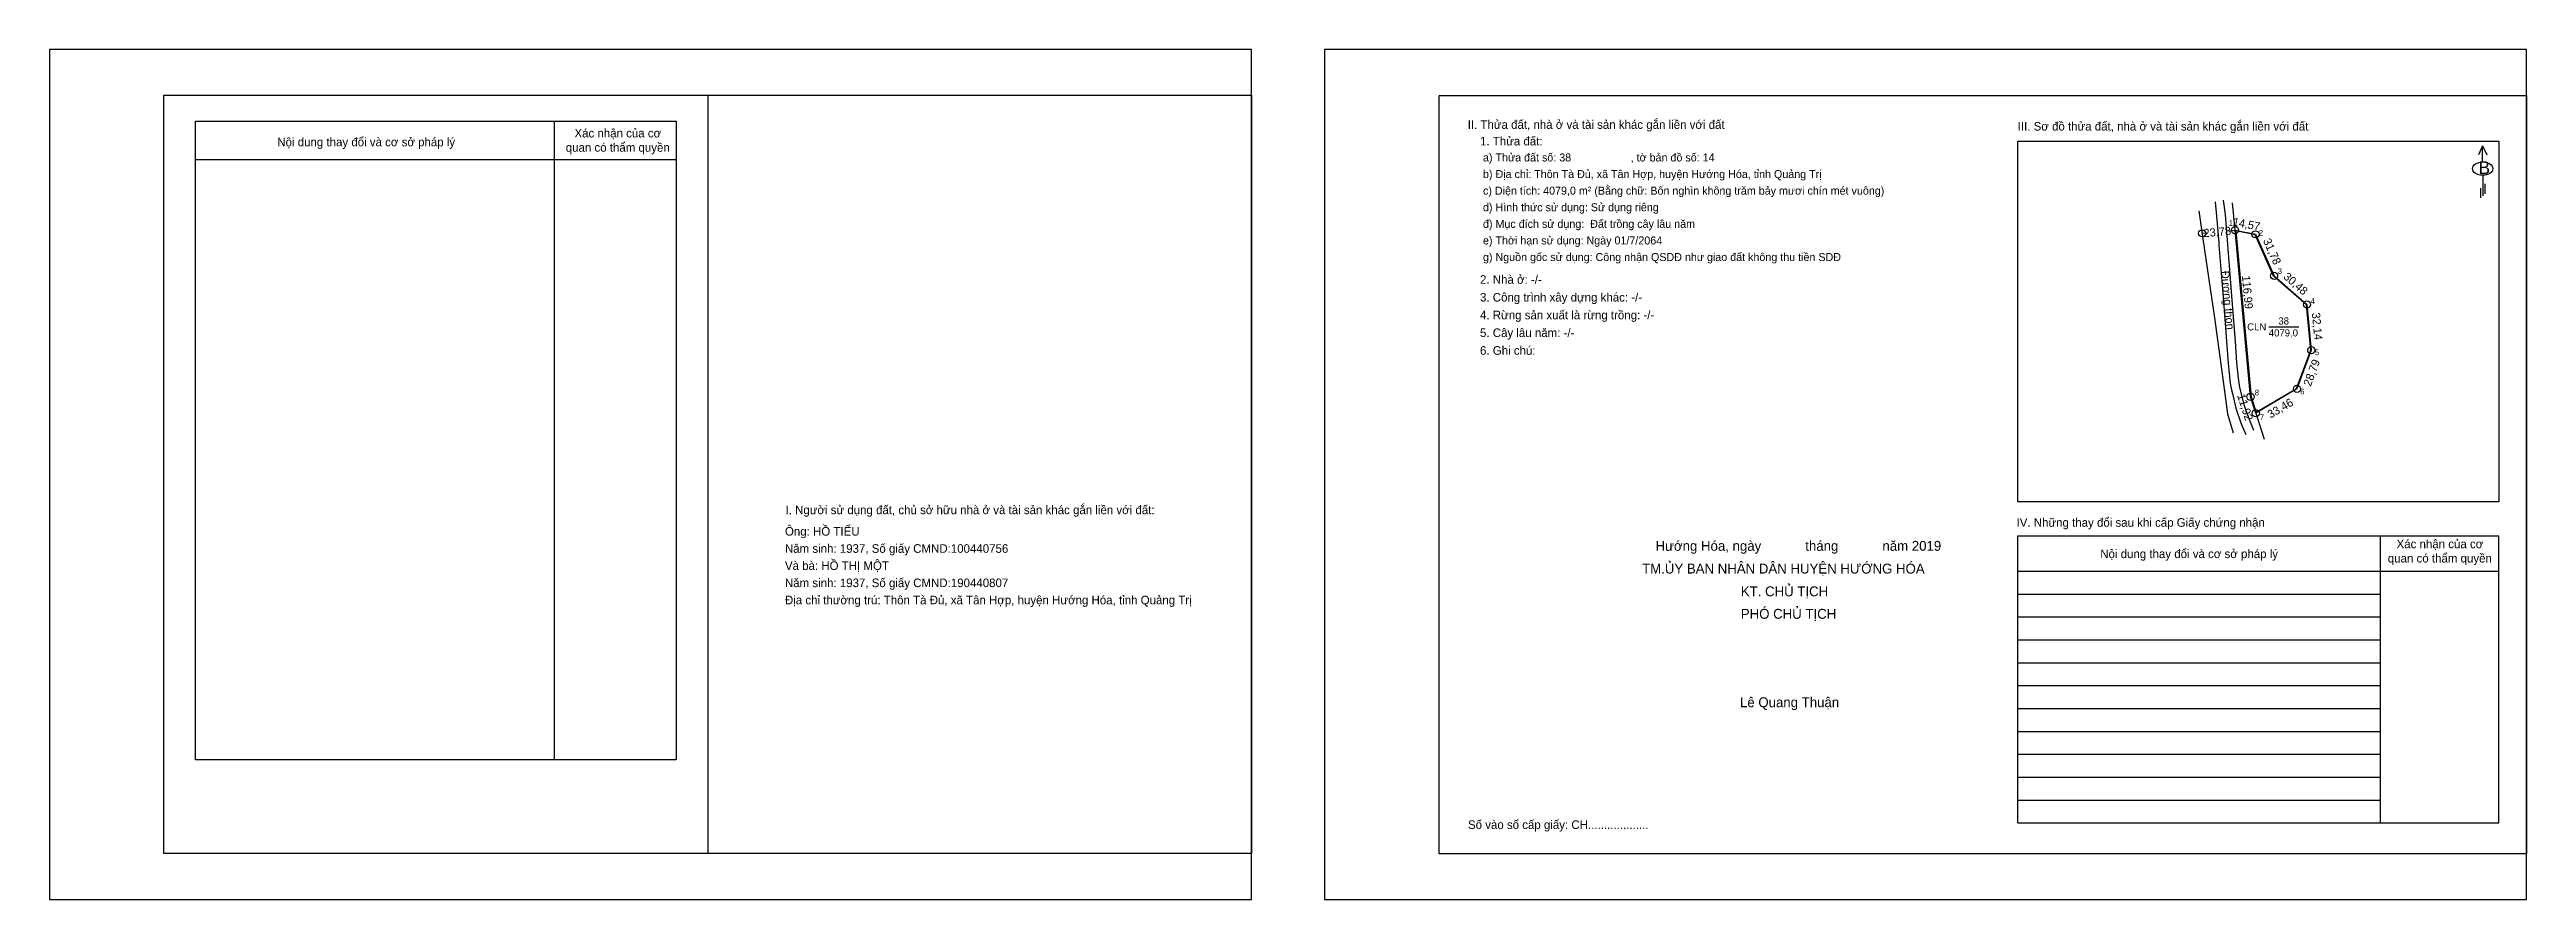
# Model space of a CAD drawing. Extents: x 551793 to 553524, y 1840208 to 1840802.
import ezdxf

# ---------------------------------------------------------------- set-up
doc = ezdxf.new("R2010")
doc.units = 0
for name, color, linetype in [('CanhThua', 7, 'Continuous'), ('ChieuDaiCanhThua', 7, 'Continuous'), ('Khung', 7, 'Continuous'), ('KhungInTrang1', 7, 'Continuous'), ('KhungInTrang2', 7, 'Continuous'), ('Level 1', 7, 'Continuous'), ('Level 2', 7, 'Continuous'), ('Level 22', 7, 'Continuous'), ('Level 23', 7, 'Continuous'), ('MocDinhThua', 7, 'Continuous'), ('NhanDiaChinhThua', 7, 'Continuous'), ('ON', 7, 'Continuous'), ('RauThua', 7, 'Continuous'), ('SoHieuDinhThua', 7, 'Continuous'), ('Template', 7, 'Continuous'), ('ThongTin', 7, 'Continuous')]:
    doc.layers.add(name, color=color, linetype=linetype)

msp = doc.modelspace()

# ---------------------------------------------------------------- linework, layer by layer
at = {"layer": 'CanhThua'}
for p, q in [((553331.5, 1840559.4), (553320.7, 1840675.9)), ((553320.7, 1840675.9), (553335, 1840673)), ((553335, 1840673), (553348, 1840644)), ((553348, 1840644), (553371, 1840624)), ((553371, 1840624), (553374, 1840592)), ((553374, 1840592), (553364, 1840565)), ((553335.2, 1840548), (553331.5, 1840559.4)), ((553364, 1840565), (553335.2, 1840548))]:
    msp.add_line(p, q, dxfattribs=at)
at = {"layer": 'Khung'}
for p, q in [((552764.4, 1840770.1), (553524.4, 1840770.1)), ((552764.4, 1840240.1), (552764.4, 1840770.1)), ((553169, 1840486), (553169, 1840738.2)), ((553169, 1840738.2), (553505, 1840738.2)), ((553505, 1840738.2), (553505, 1840486)), ((553505, 1840486), (553169, 1840486))]:
    msp.add_line(p, q, dxfattribs=at)
msp.add_lwpolyline([(552633.2, 1840240.2), (551873.2, 1840240.2), (551873.2, 1840770.2), (552633.2, 1840770.2)], close=True, dxfattribs=at)
for points in [[(552253.2, 1840770.2), (552253.2, 1840240.2)], [(553524.4, 1840770.1), (553524.4, 1840240.1), (552764.4, 1840240.1)]]:
    msp.add_lwpolyline(points, dxfattribs=at)
at = {"layer": 'KhungInTrang1'}
msp.add_lwpolyline([(551793.2, 1840802.1), (551793.2, 1840208.1), (552633.2, 1840208.1), (552633.2, 1840802.1)], close=True, dxfattribs=at)
at = {"layer": 'KhungInTrang2'}
msp.add_lwpolyline([(552684.4, 1840802.1), (552684.4, 1840208.1), (553524.4, 1840208.1), (553524.4, 1840802.1)], close=True, dxfattribs=at)
at = {"layer": 'Level 1'}
for p, q in [((553297.7, 1840673.7), (553300.7, 1840674)), ((553317.2, 1840675.5), (553320.7, 1840675.9))]:
    msp.add_line(p, q, dxfattribs=at)
at = {"layer": 'Level 2'}
msp.add_lwpolyline([(553363.7, 1840565.3), (553373.6, 1840592.1), (553370.6, 1840623.8), (553347.7, 1840643.8), (553334.7, 1840672.6), (553321.2, 1840675.4), (553331.9, 1840559.5), (553335.4, 1840548.6)], close=True, dxfattribs=at)
at = {"layer": 'Level 22'}
for points in [[(553306.9, 1840695.8), (553307.8, 1840685.6), (553309.3, 1840667.3), (553309.4, 1840665.5), (553312.3, 1840629.1), (553314.8, 1840598.2), (553315.9, 1840582.7), (553316.5, 1840576.2), (553317.1, 1840570.9), (553317.8, 1840566.2), (553319.2, 1840560.9), (553321.2, 1840551.5), (553325.1, 1840540.6), (553328.3, 1840533)], [(553312.4, 1840696.9), (553313.7, 1840686.9), (553318.2, 1840629.9), (553320.7, 1840598), (553321.8, 1840583.3), (553322.9, 1840572.5), (553323.9, 1840566), (553326.9, 1840554.1), (553328.7, 1840548.8), (553331.2, 1840541.9), (553333.7, 1840536.2)]]:
    msp.add_lwpolyline(points, dxfattribs=at)
at = {"layer": 'Level 23'}
for p, q in [((553295.4, 1840689.5), (553298.3, 1840669.9)), ((553298.3, 1840669.9), (553306.3, 1840614.6)), ((553306.3, 1840614.6), (553312.2, 1840571.9))]:
    msp.add_line(p, q, dxfattribs=at)
msp.add_lwpolyline([(553312.2, 1840571.9), (553315.5, 1840547.6), (553319.4, 1840534.3)], dxfattribs=at)
at = {"layer": 'MocDinhThua'}
for centre in [(553320.7, 1840675.9), (553297.7, 1840673.7), (553335, 1840673), (553348, 1840644), (553371, 1840624), (553374, 1840592), (553331.5, 1840559.4), (553364, 1840565), (553335.2, 1840548)]:
    msp.add_circle(centre, 2.5, dxfattribs=at)
at = {"layer": 'NhanDiaChinhThua'}
msp.add_line((553344.3, 1840608.3), (553365.2, 1840608.3), dxfattribs=at)
at = {"layer": 'ON'}
for p, q in [((551895.2, 1840752.1), (552231.2, 1840752.1)), ((551895.2, 1840305.7), (551895.2, 1840752.1)), ((552231.2, 1840752.1), (552231.2, 1840305.7)), ((551895.2, 1840725.3), (552231.2, 1840725.3)), ((553169, 1840462.3), (553505, 1840462.3)), ((553422.1, 1840462.3), (553422.1, 1840261.6)), ((553169, 1840437.6), (553505, 1840437.6)), ((553169, 1840421.6), (553422.1, 1840421.6)), ((553169, 1840405.6), (553422.1, 1840405.6)), ((553169, 1840389.6), (553422.1, 1840389.6)), ((553169, 1840373.6), (553422.1, 1840373.6)), ((553169, 1840357.6), (553422.1, 1840357.6)), ((553169, 1840341.6), (553422.1, 1840341.6)), ((553169, 1840325.6), (553422.1, 1840325.6)), ((553169, 1840309.6), (553422.1, 1840309.6)), ((553169, 1840293.6), (553422.1, 1840293.6)), ((553169, 1840277.6), (553422.1, 1840277.6))]:
    msp.add_line(p, q, dxfattribs=at)
for points in [[(552145.8, 1840752.1), (552145.8, 1840305.7)], [(553169, 1840261.6), (553169, 1840462.3)], [(553505, 1840261.6), (553505, 1840462.3)], [(552231.2, 1840305.7), (551895.2, 1840305.7)]]:
    msp.add_lwpolyline(points, dxfattribs=at)
at = {"layer": 'RauThua'}
for p, q in [((553320.7, 1840675.9), (553319, 1840694.9)), ((553335.2, 1840548), (553341, 1840529.9))]:
    msp.add_line(p, q, dxfattribs=at)
at = {"layer": 'Template'}
for p, q in [((553493.7, 1840734.9), (553490.8, 1840728.6)), ((553493.7, 1840723.6), (553493.7, 1840734.9)), ((553493.7, 1840734.9), (553496.6, 1840728.6)), ((553493.8, 1840714.3), (553493.8, 1840700)), ((553492.3, 1840705.3), (553492.3, 1840698.4)), ((553495.4, 1840708.3), (553495.4, 1840701.3)), ((553169, 1840261.6), (553505, 1840261.6))]:
    msp.add_line(p, q, dxfattribs=at)
msp.add_ellipse((553493.8, 1840718.9), major_axis=(7.11, 0), ratio=0.655849, dxfattribs=at)

# ---------------------------------------------------------------- texts
at = {"layer": 'ChieuDaiCanhThua'}
for s, rotation, p in [('23,78', 5.2871, (553299, 1840670.9)), ('14,57', 348.6824, (553318.8, 1840679.2)), ('31,78', 294.1455, (553340.1, 1840668.6)), ('Đường thôn', 275.2871, (553310.9, 1840647.2)), ('116,99', 275.2871, (553325.5, 1840643.9)), ('30,48', 318.9909, (553354, 1840642.6)), ('32,14', 275.3558, (553374.4, 1840618)), ('28,79', 69.6769, (553373.6, 1840566.3)), ('11,92', 287.9333, (553322.1, 1840560.4)), ('33,46', 30.4734, (553345.5, 1840544.1))]:
    msp.add_text(s, height=5.73, rotation=rotation, dxfattribs=at).set_placement(p)
at = {"layer": 'NhanDiaChinhThua'}
for s, p in [('CLN', (553329.2, 1840605.8)), ('38', (553351, 1840609.9)), ('4079,0', (553344.3, 1840601.6))]:
    msp.add_text(s, height=4.99, dxfattribs=at).set_placement(p)
at = {"layer": 'ON'}
for s, height, p in [('Xác nhận của cơ ', 6, (552160.1, 1840740.7)), ('Nội dung thay đổi và cơ sở pháp lý', 6, (551952.4, 1840734.5)), ('quan có thẩm quyền', 6, (552154, 1840730.7)), ('I. Người sử dụng đất, chủ sở hữu nhà ở và tài sản khác gắn liền với đất:', 6, (552307.6, 1840477.4)), ('IV. Những thay đổi sau khi cấp Giấy chứng nhận', 6, (553168, 1840468.6)), ('Nội dung thay đổi và cơ sở pháp lý', 6, (553226.5, 1840446.7)), ('Xác nhận của cơ ', 6, (553433.6, 1840453.6)), ('quan có thẩm quyền', 6, (553427.5, 1840443.6)), ('Lê Quang Thuận', 6.907, (552974.7, 1840342.5))]:
    msp.add_text(s, height=height, dxfattribs=at).set_placement(p)
at = {"layer": 'SoHieuDinhThua'}
for s, p in [('1', (553316.4, 1840678.9)), ('2', (553337.3, 1840672)), ('3', (553350.6, 1840645.3)), ('4', (553373.5, 1840624.4)), ('5', (553376.5, 1840588.5)), ('8', (553334.5, 1840560.4)), ('6', (553366.2, 1840561.1)), ('7', (553338.1, 1840543.2))]:
    msp.add_text(s, height=4, dxfattribs=at).set_placement(p)
at = {"layer": 'Template'}
for s, height, p in [('II. Thửa đất, nhà ở và tài sản khác gắn liền với đất', 6, (552784.4, 1840746.7)), ('III. Sơ đồ thửa đất, nhà ở và tài sản khác gắn liền với đất', 6, (553168.8, 1840745.5)), ('B', 9, (553490.9, 1840715.1)), ('Hướng Hóa, ngày            tháng            năm 2019', 6.907, (552915.7, 1840451.8)), ('TM.ỦY BAN NHÂN DÂN HUYỆN HƯỚNG HÓA', 6.907, (552906.3, 1840435.9)), ('KT. CHỦ TỊCH', 6.907, (552975.3, 1840420)), ('PHÓ CHỦ TỊCH', 6.907, (552975.3, 1840404.3)), ('Số vào sổ cấp giấy: CH...................', 6, (552784.6, 1840257.4))]:
    msp.add_text(s, height=height, dxfattribs=at).set_placement(p)
at = {"layer": 'ThongTin'}
for s, height, p in [('1. Thửa đất: ', 6, (552793, 1840735.1)), (' a) Thửa đất số: 38                    , tờ bản đồ số: 14', 5.6, (552793, 1840723.9)), (' b) Địa chỉ: Thôn Tà Đủ, xã Tân Hợp, huyện Hướng Hóa, tỉnh Quảng Trị', 5.6, (552793, 1840712.3)), (' c) Diện tích: 4079,0 m² (Bằng chữ: Bốn nghìn không trăm bảy mươi chín mét vuông)', 5.6, (552793, 1840700.7)), (' d) Hình thức sử dụng: Sử dụng riêng', 5.6, (552793, 1840689.1)), (' đ) Mục đích sử dụng:  Đất trồng cây lâu năm', 5.6, (552793, 1840677.5)), (' e) Thời hạn sử dụng: Ngày 01/7/2064', 5.6, (552793, 1840665.9)), (' g) Nguồn gốc sử dụng: Công nhận QSDĐ như giao đất không thu tiền SDĐ', 5.6, (552793, 1840654.3)), ('2. Nhà ở: -/-', 6, (552793, 1840638.4)), ('3. Công trình xây dựng khác: -/-', 6, (552793, 1840626)), ('4. Rừng sản xuất là rừng trồng: -/-', 6, (552793, 1840613.6)), ('5. Cây lâu năm: -/-', 6, (552793, 1840601.2)), ('6. Ghi chú:', 6, (552793, 1840588.8)), ('Ông: HỒ TIẾU', 6, (552307.2, 1840462.4)), ('Năm sinh: 1937, Số giấy CMND:100440756', 6, (552307.2, 1840450.4)), ('Và bà: HỒ THỊ MỘT', 6, (552307.2, 1840438.4)), ('Địa chỉ thường trú: Thôn Tà Đủ, xã Tân Hợp, huyện Hướng Hóa, tỉnh Quảng Trị', 6, (552307.2, 1840414.4)), ('Năm sinh: 1937, Số giấy CMND:190440807', 6, (552307.2, 1840426.4))]:
    msp.add_text(s, height=height, dxfattribs=at).set_placement(p)

doc.saveas('drawing.dxf')
